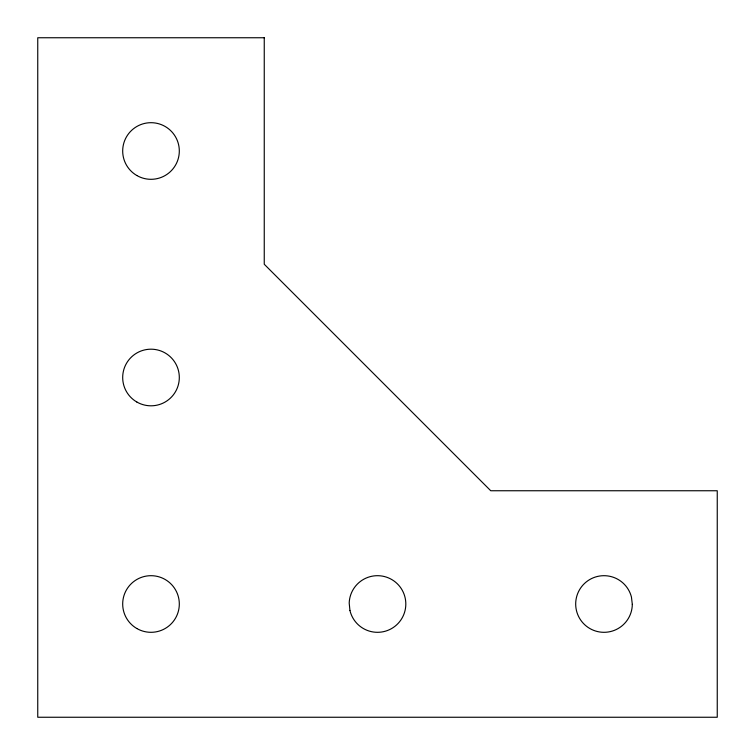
<?xml version="1.0" encoding="UTF-8"?>
<svg xmlns="http://www.w3.org/2000/svg" width="755" height="755" viewBox="0 0 755 755"><rect width="100%" height="100%" fill="white"/><g stroke="black" fill="none" stroke-linecap="round" stroke-linejoin="round"><path stroke-width="1.13" d="M264.25 37.75L37.75 37.75L37.75 717.25L717.25 717.25L717.25 490.75L490.75 490.75L264.25 264.25L264.25 37.75M632.312 604.396L631.444 597.054A28.312 28.312 0 0 0 586.106 582.058A28.312 28.312 0 0 0 591.675 629.491A28.312 28.312 0 0 0 632.312 604.396M349.933 610.436L349.197 603.075A28.312 28.312 0 0 1 390.297 578.745A28.312 28.312 0 0 1 394.988 626.273A28.312 28.312 0 0 1 349.933 610.436M136.844 175.519A28.312 28.312 0 0 0 179.312 151A28.312 28.312 0 0 0 136.844 126.481A28.312 28.312 0 0 0 136.844 175.519M136.844 628.519A28.312 28.312 0 0 0 179.312 604A28.312 28.312 0 0 0 136.844 579.481A28.312 28.312 0 0 0 136.844 628.519M136.844 402.019A28.312 28.312 0 0 0 179.312 377.5A28.312 28.312 0 0 0 136.844 352.981A28.312 28.312 0 0 0 136.844 402.019"/></g></svg>
